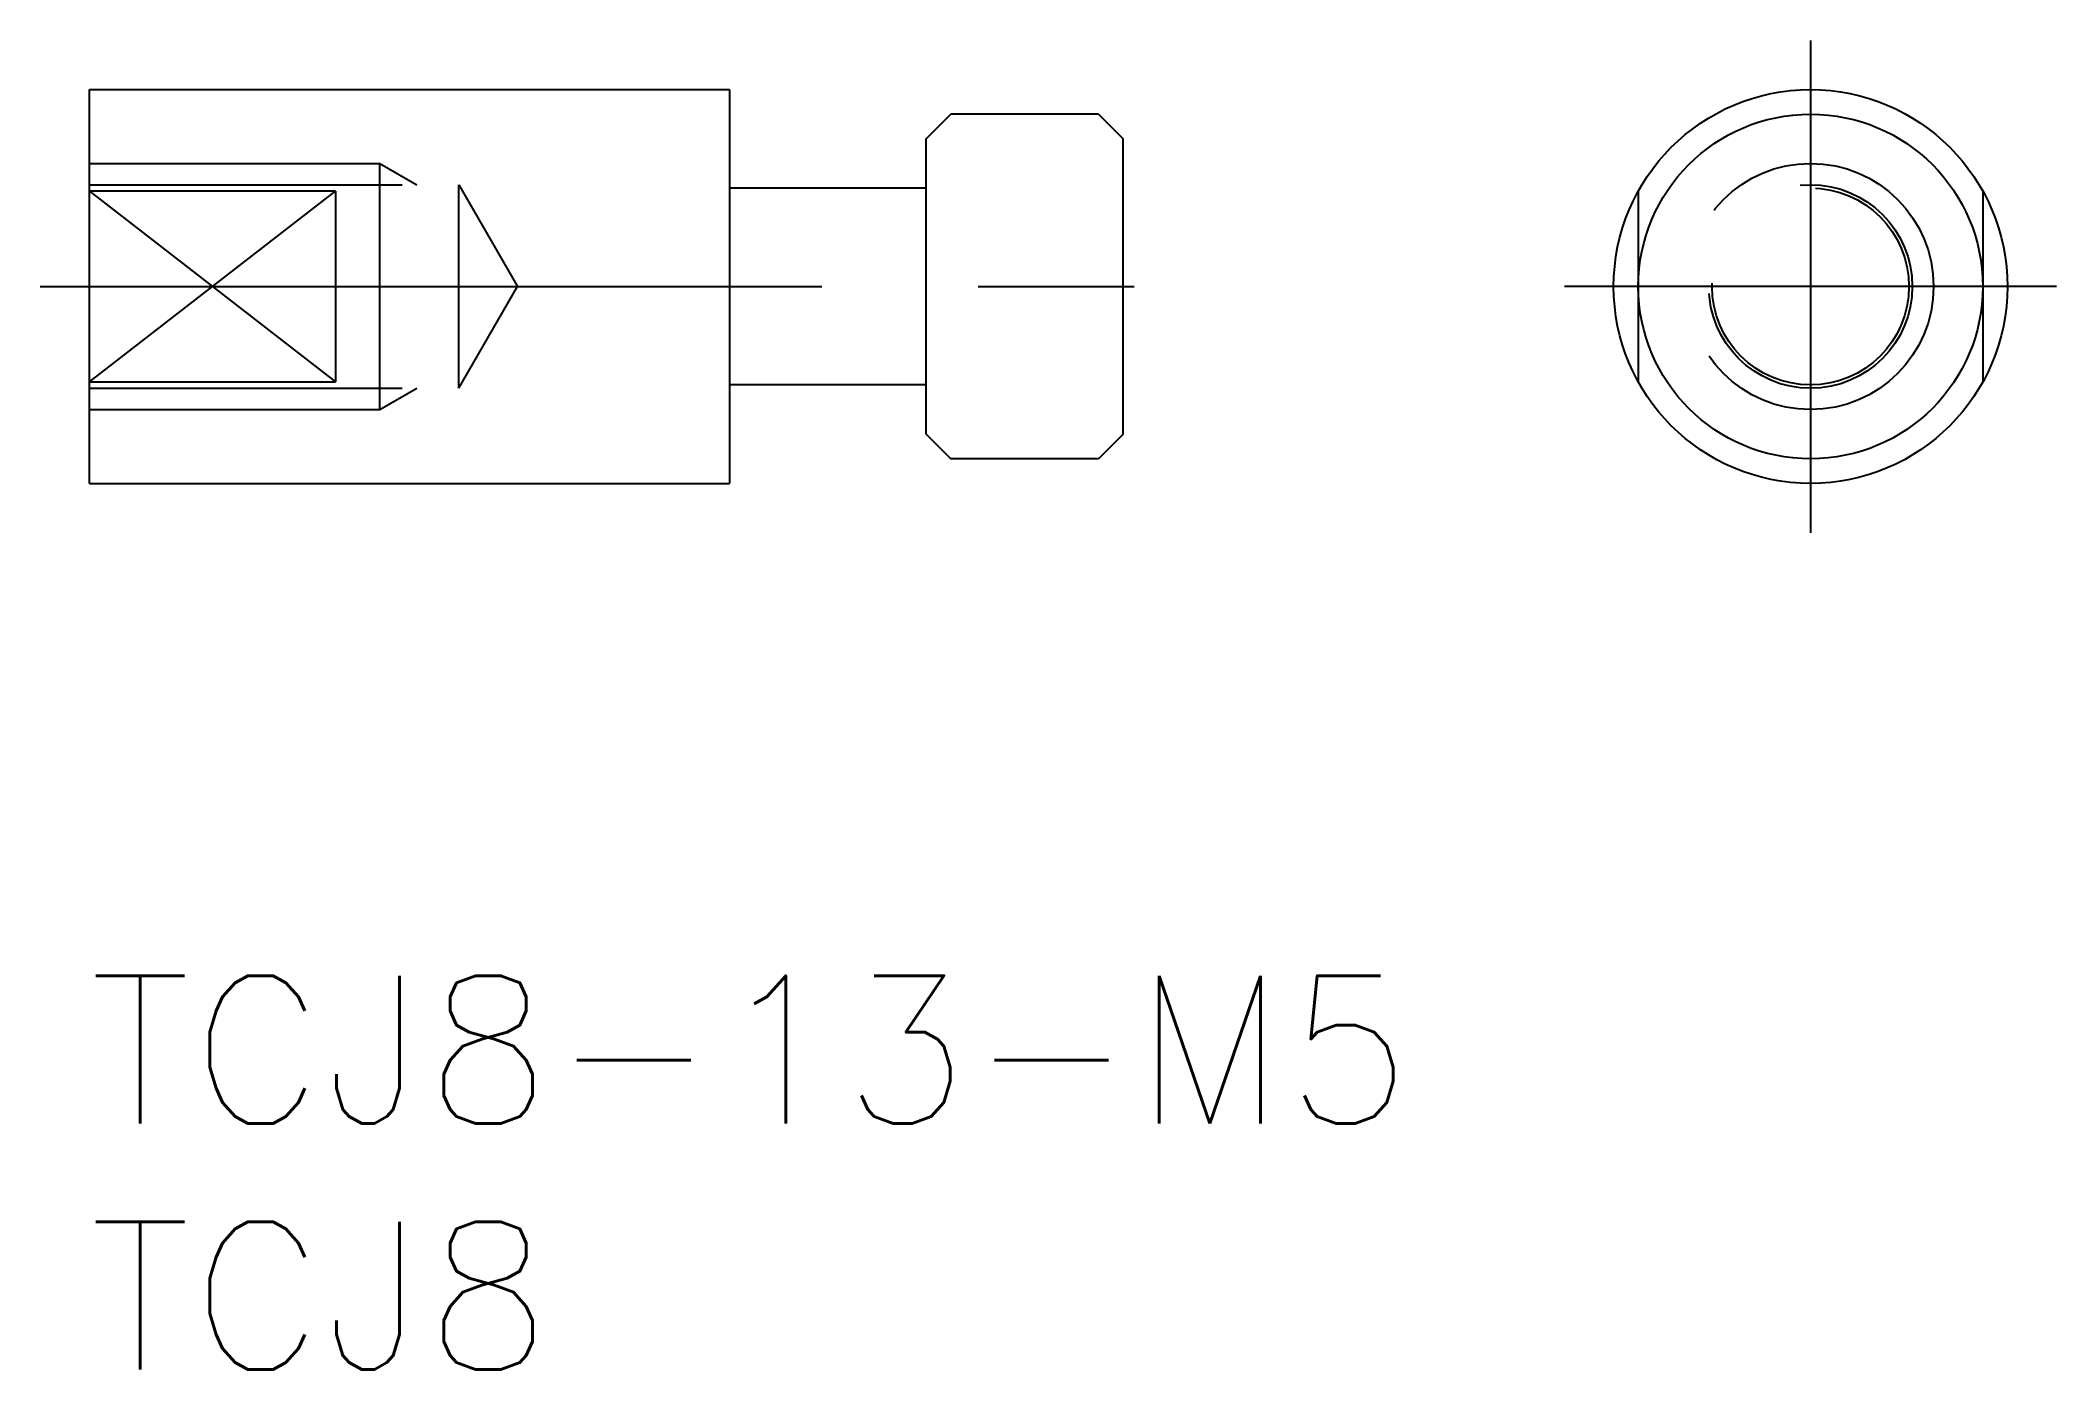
# Model space of a CAD drawing. Extents: x -1 to 40, y -8 to 19.
import ezdxf

# ---------------------------------------------------------------- set-up
doc = ezdxf.new("R2010")
doc.units = 0
doc.header["$LTSCALE"] = 0.5
doc.linetypes.add('CENTER', pattern=[50.8, 31.75, -6.35, 6.35, -6.35])
doc.linetypes.add('DASHED', pattern=[19.05, 12.7, -6.35])
for name, color, linetype in [('MSM_CENTER', 1, 'CENTER'), ('MSM_CONTINUOUS', 7, 'CONTINUOUS'), ('MSM_DASHED', 4, 'DASHED'), ('MSM_NARROW', 5, 'CONTINUOUS'), ('MSM_PART_NUMBER', 7, 'CONTINUOUS')]:
    doc.layers.add(name, color=color, linetype=linetype)
doc.styles.get("Standard").update_dxf_attribs({"font": 'txt.shx', "height": 1, "bigfont": 'bigfont.shx'})

# ---------------------------------------------------------------- blocks, each defined once
blk = doc.blocks.new('*U1')
at = {"layer": 'MSM_PART_NUMBER'}
blk.add_text('TCJ8-13-M5', height=3, dxfattribs=at).set_placement((0, -3))
blk = doc.blocks.new('*U2')
at = {"layer": 'MSM_PART_NUMBER'}
blk.add_text('TCJ8', height=3, dxfattribs=at).set_placement((0, -8))

msp = doc.modelspace()

# ---------------------------------------------------------------- linework, layer by layer
at = {"layer": 'MSM_CENTER'}
for p, q in [((34.964, 19), (34.964, 9)), ((-1, 14), (22, 14)), ((39.964, 14), (29.964, 14))]:
    msp.add_line(p, q, dxfattribs=at)
at = {"layer": 'MSM_CONTINUOUS'}
for p, q in [((0, 10), (0, 18)), ((0, 18), (13, 18)), ((13, 18), (13, 10)), ((17, 17), (17.5, 17.5)), ((20.5, 17.5), (17.5, 17.5)), ((20.5, 17.5), (21, 17)), ((17, 11), (17, 17)), ((21, 11), (21, 17)), ((17, 16), (13, 16)), ((5, 15.936), (0, 15.936)), ((5, 15.936), (5, 12.064)), ((0, 12.064), (5, 12.064)), ((17, 12), (13, 12)), ((17, 11), (17.5, 10.5)), ((21, 11), (20.5, 10.5)), ((20.5, 10.5), (17.5, 10.5)), ((0, 10), (13, 10))]:
    msp.add_line(p, q, dxfattribs=at)
for radius in [4, 3.5]:
    msp.add_circle((34.964, 14), radius, dxfattribs=at)
at = {"layer": 'MSM_DASHED'}
for p, q in [((0, 16.5), (5.9, 16.5)), ((5.9, 11.5), (5.9, 16.5)), ((5.9, 16.5), (6.65, 16.067)), ((0, 16.067), (7.5, 16.067)), ((7.5, 11.933), (7.5, 16.067)), ((7.5, 16.067), (8.693, 14)), ((31.464, 15.936), (31.464, 12.064)), ((38.464, 15.936), (38.464, 12.064)), ((7.5, 11.933), (8.693, 14)), ((0, 11.933), (7.5, 11.933)), ((5.9, 11.5), (6.65, 11.933)), ((0, 11.5), (5.9, 11.5))]:
    msp.add_line(p, q, dxfattribs=at)
for radius in [2.5, 2.067, 2]:
    msp.add_circle((34.964, 14), radius, dxfattribs=at)
at = {"layer": 'MSM_NARROW'}
for p, q in [((0, 12.064), (5, 15.936)), ((0, 15.936), (5, 12.064))]:
    msp.add_line(p, q, dxfattribs=at)

# ---------------------------------------------------------------- block references
at = {"layer": 'MSM_CONTINUOUS'}
for name in ['*U1', '*U2']:
    msp.add_blockref(name, (0, 0), dxfattribs=at)

doc.saveas('drawing.dxf')
